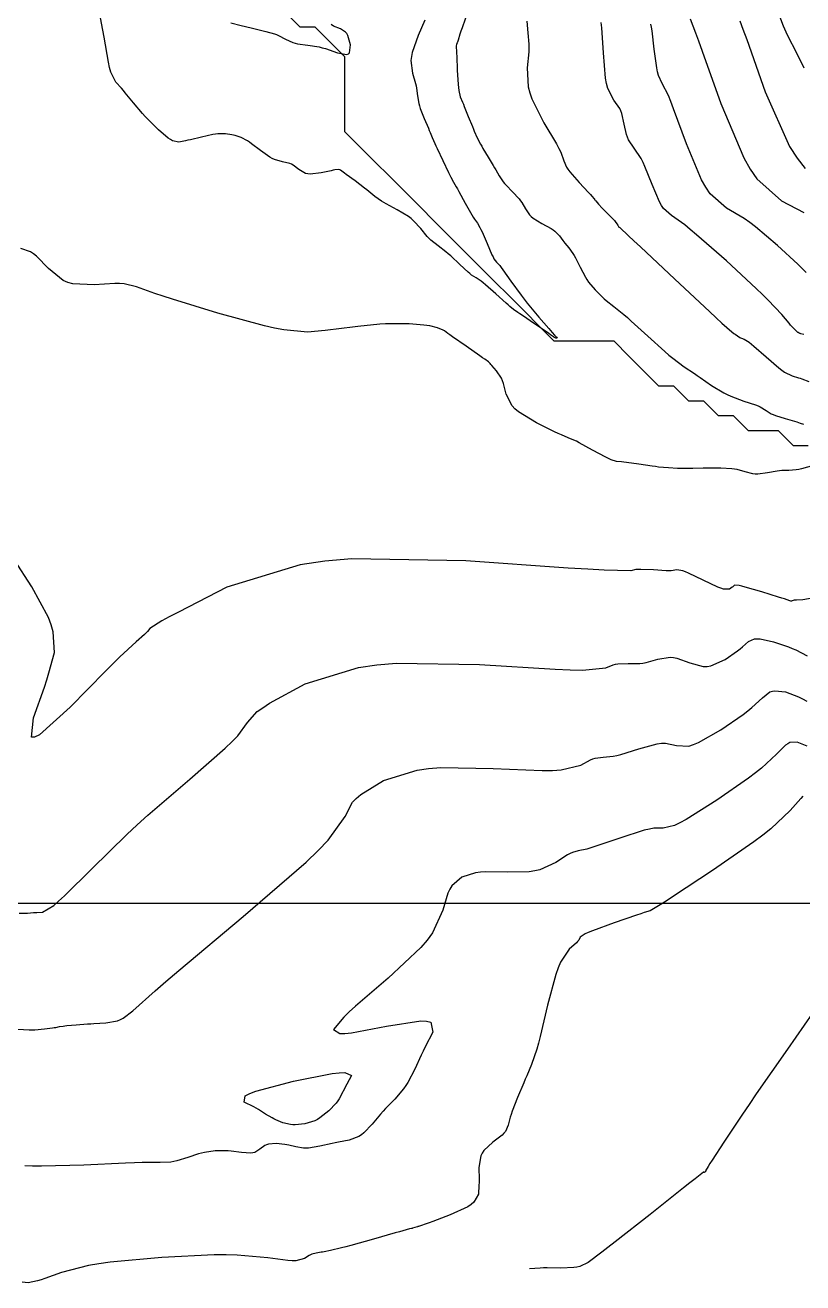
# Model space of a CAD drawing. Header units: metres. Extents: x 837117 to 838479, y 1189012 to 1191015.
# Drawn here: x 837662.7 to 837714.7, y 1189028.5 to 1189112.6 of the extents above; entities that cross this region are included whole.
import ezdxf

# ---------------------------------------------------------------- set-up
doc = ezdxf.new("R2010")
doc.units = ezdxf.units.M
doc.header["$LTSCALE"] = 0.3
for name, color, linetype in [('COTAS 10', 1, 'Continuous'), ('COTAS INT', 252, 'Continuous'), ('DRENAJE', 5, 'Continuous'), ('MARCO IMP', 130, 'Continuous')]:
    doc.layers.add(name, color=color, linetype=linetype)

msp = doc.modelspace()

# ---------------------------------------------------------------- linework, layer by layer
at = {"layer": 'COTAS 10'}
for points in [[(837714.746, 1189091.897), (837714.551, 1189091.953), (837714.503, 1189091.971), (837714.49, 1189091.976), (837714.478, 1189091.98), (837714.436, 1189091.992), (837714.373, 1189092.029), (837714.347, 1189092.048), (837714.318, 1189092.071), (837714.185, 1189092.187), (837713.951, 1189092.435), (837713.858, 1189092.541), (837713.753, 1189092.663), (837713.272, 1189093.239), (837712.362, 1189094.203), (837711.986, 1189094.57), (837711.557, 1189094.98), (837709.562, 1189096.821), (837707.572, 1189098.578), (837707.146, 1189098.934), (837706.775, 1189099.235), (837705.889, 1189099.85), (837705.367, 1189100.32), (837705.225, 1189100.528), (837705.086, 1189100.77), (837704.595, 1189101.926), (837704.119, 1189103.136), (837703.989, 1189103.411), (837703.86, 1189103.661), (837703.4, 1189104.349), (837703.02, 1189104.914), (837702.941, 1189105.087), (837702.874, 1189105.266), (837702.727, 1189105.973), (837702.576, 1189106.675), (837702.507, 1189106.852), (837702.425, 1189107.021), (837702.03, 1189107.568), (837701.636, 1189108.355), (837701.555, 1189108.675), (837701.486, 1189109.04), (837701.34, 1189110.728), (837701.233, 1189112.403), (837701.19, 1189112.76)], [(837662.261, 1189053.226), (837662.819, 1189053.237), (837663.222, 1189053.268), (837663.332, 1189053.275), (837663.441, 1189053.282), (837663.831, 1189053.301), (837664.57, 1189053.754), (837664.899, 1189054.035), (837665.283, 1189054.382), (837667.118, 1189056.196), (837669.454, 1189058.485), (837670.152, 1189059.132), (837670.874, 1189059.784), (837673.666, 1189062.189), (837676.048, 1189064.256), (837676.51, 1189064.696), (837676.886, 1189065.079), (837677.531, 1189065.984), (837678.175, 1189066.701), (837678.55, 1189066.966), (837679.011, 1189067.258), (837681.389, 1189068.553), (837684.964, 1189069.653), (837686.179, 1189069.822), (837687.492, 1189069.934), (837693.049, 1189069.85), (837698.114, 1189069.532), (837699.117, 1189069.495), (837699.947, 1189069.482), (837701.499, 1189069.62), (837701.987, 1189069.839), (837702.145, 1189069.875), (837702.312, 1189069.902), (837703.001, 1189069.912), (837703.764, 1189069.921), (837703.978, 1189069.947), (837704.193, 1189069.983), (837704.982, 1189070.198), (837705.795, 1189070.332), (837706.026, 1189070.318), (837706.259, 1189070.281), (837707.122, 1189069.962), (837708.018, 1189069.714), (837708.272, 1189069.722), (837708.529, 1189069.763), (837709.481, 1189070.189), (837710.309, 1189070.764), (837710.489, 1189070.9), (837710.647, 1189071.026), (837711.038, 1189071.394), (837711.45, 1189071.572), (837711.62, 1189071.578), (837711.815, 1189071.565), (837712.724, 1189071.362), (837713.718, 1189071.022), (837713.967, 1189070.923), (837714.205, 1189070.822), (837714.967, 1189070.438)]]:
    msp.add_lwpolyline(points, dxfattribs=at)
at = {"layer": 'COTAS INT'}
for points in [[(837712.706, 1189114.261), (837713.367, 1189112.536), (837713.532, 1189112.144), (837713.69, 1189111.789), (837714.197, 1189110.816), (837714.736, 1189109.739)], [(837689.397, 1189112.924), (837688.94, 1189111.894), (837688.545, 1189110.76), (837688.492, 1189110.48), (837688.463, 1189110.214), (837688.561, 1189109.374), (837688.772, 1189108.688), (837688.813, 1189108.518), (837688.847, 1189108.358), (837688.911, 1189107.853), (837688.988, 1189107.35), (837689.031, 1189107.19), (837689.083, 1189107.021), (837689.348, 1189106.337), (837689.63, 1189105.691), (837689.693, 1189105.546), (837689.748, 1189105.415), (837689.892, 1189105.067), (837690.061, 1189104.678), (837690.132, 1189104.522), (837690.214, 1189104.345), (837690.596, 1189103.53), (837690.98, 1189102.731), (837691.062, 1189102.564), (837691.134, 1189102.42), (837691.307, 1189102.098), (837691.491, 1189101.779), (837691.57, 1189101.637), (837691.662, 1189101.472), (837692.095, 1189100.685), (837692.532, 1189099.909), (837692.626, 1189099.751), (837692.708, 1189099.617), (837692.908, 1189099.34), (837693.082, 1189099.064), (837693.148, 1189098.931), (837693.221, 1189098.773), (837693.552, 1189097.999), (837693.88, 1189097.237), (837693.953, 1189097.087), (837694.018, 1189096.963), (837694.184, 1189096.736), (837694.402, 1189096.507), (837694.499, 1189096.382), (837694.612, 1189096.231), (837695.153, 1189095.464), (837695.832, 1189094.524), (837696.032, 1189094.264), (837696.237, 1189094.004), (837697.023, 1189093.067), (837697.683, 1189092.312), (837697.809, 1189092.167), (837697.911, 1189092.05), (837698.076, 1189091.858), (837698.096, 1189091.832), (837698.107, 1189091.819), (837698.191, 1189091.729), (837698.238, 1189091.665), (837698.237, 1189091.657), (837698.231, 1189091.652), (837698.161, 1189091.668), (837698.07, 1189091.706), (837698.052, 1189091.714), (837698.036, 1189091.722), (837698.004, 1189091.743), (837697.8, 1189091.887), (837697.676, 1189091.972), (837697.524, 1189092.077), (837696.73, 1189092.617), (837695.917, 1189093.17), (837695.753, 1189093.282), (837695.614, 1189093.376), (837695.331, 1189093.57), (837695.082, 1189093.779), (837694.965, 1189093.883), (837694.827, 1189094.006), (837694.152, 1189094.619), (837693.455, 1189095.234), (837693.302, 1189095.36), (837693.168, 1189095.466), (837692.828, 1189095.686), (837692.523, 1189095.882), (837692.411, 1189095.973), (837692.286, 1189096.079), (837691.731, 1189096.594), (837691.122, 1189097.158), (837690.963, 1189097.296), (837690.807, 1189097.426), (837690.277, 1189097.827), (837689.794, 1189098.216), (837689.668, 1189098.338), (837689.545, 1189098.466), (837689.128, 1189098.981), (837688.645, 1189099.512), (837688.481, 1189099.65), (837688.304, 1189099.784), (837687.553, 1189100.236), (837686.814, 1189100.633), (837686.644, 1189100.733), (837686.49, 1189100.828), (837686.057, 1189101.136), (837685.65, 1189101.464), (837685.511, 1189101.572), (837685.36, 1189101.688), (837684.723, 1189102.169), (837684.142, 1189102.601), (837684.027, 1189102.685), (837683.933, 1189102.755), (837683.76, 1189102.882), (837683.71, 1189102.907), (837683.694, 1189102.912), (837683.676, 1189102.917), (837683.605, 1189102.93), (837683.38, 1189102.901), (837683.266, 1189102.88), (837683.131, 1189102.853), (837682.454, 1189102.707), (837681.726, 1189102.629), (837681.558, 1189102.645), (837681.404, 1189102.677), (837680.969, 1189102.927), (837680.595, 1189103.224), (837680.479, 1189103.286), (837680.358, 1189103.338), (837679.879, 1189103.451), (837679.34, 1189103.598), (837679.181, 1189103.671), (837679.019, 1189103.759), (837678.4, 1189104.195), (837677.809, 1189104.651), (837677.664, 1189104.751), (837677.527, 1189104.84), (837677.1, 1189105.069), (837676.714, 1189105.202), (837676.603, 1189105.231), (837676.49, 1189105.257), (837676.067, 1189105.321), (837675.554, 1189105.313), (837675.384, 1189105.293), (837675.203, 1189105.266), (837674.448, 1189105.103), (837673.711, 1189104.923), (837673.54, 1189104.884), (837673.384, 1189104.85), (837672.94, 1189104.767), (837672.518, 1189104.86), (837672.375, 1189104.937), (837672.222, 1189105.036), (837671.574, 1189105.576), (837670.879, 1189106.272), (837670.695, 1189106.469), (837670.516, 1189106.667), (837669.9, 1189107.397), (837669.36, 1189108.06), (837669.228, 1189108.216), (837669.103, 1189108.36), (837668.718, 1189108.779), (837668.396, 1189109.448), (837668.311, 1189109.748), (837668.229, 1189110.099), (837667.946, 1189111.782), (837667.614, 1189113.533)], [(837692.289, 1189113.569), (837691.885, 1189112.406), (837691.804, 1189112.172), (837691.738, 1189111.976), (837691.612, 1189111.585), (837691.575, 1189111.454), (837691.565, 1189111.421), (837691.554, 1189111.389), (837691.514, 1189111.288), (837691.485, 1189111.204), (837691.481, 1189111.184), (837691.479, 1189111.164), (837691.486, 1189111.102), (837691.509, 1189110.835), (837691.518, 1189110.686), (837691.526, 1189110.505), (837691.563, 1189109.579), (837691.62, 1189108.613), (837691.641, 1189108.406), (837691.664, 1189108.224), (837691.766, 1189107.787), (837691.919, 1189107.425), (837691.974, 1189107.291), (837692.034, 1189107.142), (837692.297, 1189106.482), (837692.572, 1189105.801), (837692.639, 1189105.639), (837692.703, 1189105.489), (837692.903, 1189105.042), (837693.121, 1189104.621), (837693.196, 1189104.486), (837693.277, 1189104.344), (837693.622, 1189103.768), (837693.972, 1189103.193), (837694.056, 1189103.052), (837694.134, 1189102.918), (837694.372, 1189102.5), (837694.631, 1189102.112), (837694.723, 1189101.998), (837694.824, 1189101.881), (837695.264, 1189101.432), (837695.698, 1189100.972), (837695.796, 1189100.848), (837695.883, 1189100.726), (837696.118, 1189100.297), (837696.393, 1189099.893), (837696.505, 1189099.787), (837696.634, 1189099.683), (837697.23, 1189099.329), (837697.834, 1189098.995), (837697.967, 1189098.905), (837698.087, 1189098.815), (837698.395, 1189098.498), (837698.62, 1189098.187), (837698.686, 1189098.101), (837698.754, 1189098.015), (837699.014, 1189097.704), (837699.297, 1189097.316), (837699.379, 1189097.181), (837699.462, 1189097.034), (837699.779, 1189096.404), (837700.131, 1189095.74), (837700.237, 1189095.571), (837700.347, 1189095.41), (837700.776, 1189094.885), (837701.245, 1189094.423), (837701.38, 1189094.301), (837701.518, 1189094.183), (837702.035, 1189093.777), (837702.708, 1189093.236), (837702.944, 1189093.032), (837703.202, 1189092.805), (837704.312, 1189091.786), (837705.445, 1189090.762), (837705.717, 1189090.53), (837705.972, 1189090.321), (837706.742, 1189089.755), (837707.421, 1189089.308), (837707.618, 1189089.175), (837707.819, 1189089.037), (837708.578, 1189088.505), (837709.386, 1189088.004), (837709.618, 1189087.886), (837709.853, 1189087.777), (837710.734, 1189087.461), (837711.511, 1189087.209), (837711.681, 1189087.141), (837711.832, 1189087.073), (837712.213, 1189086.837), (837712.564, 1189086.612), (837712.695, 1189086.552), (837712.841, 1189086.493), (837713.492, 1189086.291), (837714.271, 1189086.061), (837714.498, 1189085.985), (837714.731, 1189085.904)], [(837676.413, 1189112.733), (837677.1, 1189112.558), (837677.773, 1189112.39), (837677.954, 1189112.346), (837678.132, 1189112.304), (837678.757, 1189112.162), (837679.329, 1189112.002), (837679.474, 1189111.949), (837679.614, 1189111.891), (837680.071, 1189111.65), (837680.556, 1189111.424), (837680.713, 1189111.376), (837680.879, 1189111.334), (837681.562, 1189111.234), (837682.321, 1189111.123), (837682.535, 1189111.073), (837682.751, 1189111.015), (837683.547, 1189110.74), (837684.172, 1189110.622), (837684.28, 1189110.664), (837684.361, 1189110.738), (837684.416, 1189111.276), (837684.236, 1189111.894), (837684.169, 1189112.018), (837684.093, 1189112.122), (837683.755, 1189112.33), (837683.283, 1189112.521), (837683.123, 1189112.614)], [(837696.226, 1189112.851), (837696.276, 1189112.074), (837696.355, 1189111.315), (837696.355, 1189111.069), (837696.346, 1189110.807), (837696.236, 1189109.728), (837696.304, 1189108.448), (837696.406, 1189108.058), (837696.545, 1189107.652), (837697.352, 1189106.06), (837698.194, 1189104.639), (837698.355, 1189104.342), (837698.486, 1189104.086), (837698.699, 1189103.506), (837698.861, 1189103.096), (837698.959, 1189102.947), (837699.081, 1189102.783), (837699.715, 1189102.06), (837700.346, 1189101.392), (837700.467, 1189101.262), (837700.565, 1189101.157), (837700.72, 1189100.975), (837700.765, 1189100.906), (837700.792, 1189100.871), (837700.826, 1189100.83), (837701.002, 1189100.624), (837701.245, 1189100.359), (837701.322, 1189100.28), (837701.402, 1189100.198), (837701.725, 1189099.883), (837702.017, 1189099.593), (837702.077, 1189099.527), (837702.129, 1189099.468), (837702.242, 1189099.306), (837702.292, 1189099.204), (837702.304, 1189099.182), (837702.315, 1189099.162), (837702.348, 1189099.115), (837702.376, 1189099.087), (837702.385, 1189099.079), (837702.393, 1189099.072), (837702.425, 1189099.047), (837703.009, 1189098.505), (837703.366, 1189098.171), (837703.808, 1189097.758), (837706.108, 1189095.602), (837708.429, 1189093.434), (837708.883, 1189093.013), (837709.256, 1189092.67), (837709.923, 1189092.076), (837710.063, 1189091.984), (837710.104, 1189091.957), (837710.145, 1189091.928), (837710.302, 1189091.818), (837710.468, 1189091.715), (837710.516, 1189091.691), (837710.565, 1189091.668), (837710.747, 1189091.603), (837711.087, 1189091.387), (837711.235, 1189091.269), (837711.407, 1189091.127), (837712.223, 1189090.404), (837713.08, 1189089.672), (837713.277, 1189089.523), (837713.457, 1189089.398), (837713.964, 1189089.142), (837714.375, 1189089.02), (837714.494, 1189088.981), (837714.617, 1189088.938), (837715.081, 1189088.76)], [(837714.902, 1189096.06), (837714.638, 1189096.321), (837714.34, 1189096.608), (837712.984, 1189097.863), (837711.501, 1189099.112), (837711.123, 1189099.395), (837710.76, 1189099.65), (837709.566, 1189100.342), (837708.486, 1189101.314), (837708.194, 1189101.744), (837707.905, 1189102.245), (837706.889, 1189104.639), (837706.034, 1189106.993), (837705.847, 1189107.469), (837705.682, 1189107.869), (837705.266, 1189108.681), (837705.016, 1189109.223), (837704.957, 1189109.454), (837704.901, 1189109.72), (837704.733, 1189110.971), (837704.588, 1189112.193), (837704.546, 1189112.441), (837704.504, 1189112.65)], [(837707.132, 1189113.012), (837707.505, 1189112.078), (837707.706, 1189111.527), (837707.949, 1189110.85), (837709.183, 1189107.351), (837710.724, 1189103.721), (837711.162, 1189102.961), (837711.605, 1189102.308), (837713.244, 1189100.834), (837714.745, 1189100.065)], [(837710.465, 1189112.872), (837710.672, 1189112.308), (837710.92, 1189111.622), (837712.152, 1189108.131), (837713.794, 1189104.481), (837714.3, 1189103.695), (837714.828, 1189103.006)], [(837715.382, 1189083.149), (837714.59, 1189082.929), (837714.404, 1189082.889), (837714.232, 1189082.859), (837713.732, 1189082.825), (837713.268, 1189082.817), (837713.119, 1189082.802), (837712.962, 1189082.782), (837712.319, 1189082.665), (837711.662, 1189082.581), (837711.495, 1189082.582), (837711.336, 1189082.594), (837710.816, 1189082.721), (837710.277, 1189082.879), (837710.106, 1189082.909), (837709.925, 1189082.933), (837709.192, 1189082.972), (837708.419, 1189082.969), (837708.213, 1189082.967), (837708.011, 1189082.965), (837707.31, 1189082.952), (837706.649, 1189082.947), (837706.472, 1189082.95), (837706.298, 1189082.954), (837705.693, 1189082.985), (837705.029, 1189083.049), (837704.819, 1189083.075), (837704.597, 1189083.104), (837703.699, 1189083.237), (837702.878, 1189083.361), (837702.705, 1189083.384), (837702.555, 1189083.403), (837702.209, 1189083.428), (837701.846, 1189083.54), (837701.685, 1189083.613), (837701.499, 1189083.703), (837700.61, 1189084.18), (837699.717, 1189084.669), (837699.529, 1189084.767), (837699.366, 1189084.849), (837698.988, 1189085.011), (837698.533, 1189085.197), (837698.321, 1189085.295), (837698.072, 1189085.412), (837696.859, 1189086.001), (837695.663, 1189086.732), (837695.423, 1189086.94), (837695.224, 1189087.149), (837694.835, 1189087.922), (837694.657, 1189088.639), (837694.591, 1189088.814), (837694.517, 1189088.978), (837694.186, 1189089.482), (837693.873, 1189089.838), (837693.811, 1189089.908), (837693.758, 1189089.966), (837693.653, 1189090.072), (837693.401, 1189090.248), (837693.256, 1189090.35), (837693.078, 1189090.475), (837692.162, 1189091.118), (837691.25, 1189091.759), (837691.075, 1189091.882), (837690.933, 1189091.982), (837690.699, 1189092.149), (837690.618, 1189092.19), (837690.572, 1189092.21), (837690.516, 1189092.234), (837690.232, 1189092.354), (837689.728, 1189092.483), (837689.535, 1189092.513), (837689.317, 1189092.541), (837688.337, 1189092.62), (837687.123, 1189092.63), (837686.757, 1189092.615), (837686.38, 1189092.591), (837684.912, 1189092.44), (837683.453, 1189092.259), (837683.08, 1189092.218), (837682.722, 1189092.179), (837681.541, 1189092.071), (837679.958, 1189092.214), (837679.346, 1189092.334), (837678.659, 1189092.489), (837675.549, 1189093.34), (837672.524, 1189094.263), (837671.89, 1189094.464), (837671.345, 1189094.642), (837670.11, 1189095.085), (837669.275, 1189095.283), (837668.982, 1189095.306), (837668.661, 1189095.314), (837667.279, 1189095.23), (837665.861, 1189095.291), (837665.518, 1189095.39), (837665.197, 1189095.526), (837664.215, 1189096.316), (837663.423, 1189097.146), (837663.22, 1189097.307), (837663.025, 1189097.439), (837662.383, 1189097.664)], [(837715.296, 1189074.284), (837714.669, 1189074.18), (837714.243, 1189074.16), (837714.159, 1189074.152), (837714.089, 1189074.143), (837713.957, 1189074.103), (837713.911, 1189074.076), (837713.894, 1189074.075), (837713.877, 1189074.077), (837713.799, 1189074.108), (837713.46, 1189074.23), (837713.277, 1189074.29), (837713.055, 1189074.36), (837711.932, 1189074.707), (837710.816, 1189075.031), (837710.598, 1189075.088), (837710.42, 1189075.129), (837710.106, 1189075.157), (837710.019, 1189075.076), (837709.984, 1189075.048), (837709.944, 1189075.018), (837709.76, 1189074.89), (837709.361, 1189074.895), (837709.186, 1189074.949), (837708.982, 1189075.025), (837708.01, 1189075.489), (837707.037, 1189075.966), (837706.833, 1189076.05), (837706.656, 1189076.113), (837706.251, 1189076.17), (837705.875, 1189076.123), (837705.717, 1189076.12), (837705.534, 1189076.122), (837704.679, 1189076.168), (837703.833, 1189076.207), (837703.658, 1189076.204), (837703.507, 1189076.196), (837703.174, 1189076.12), (837701.378, 1189076.154), (837700.305, 1189076.215), (837698.982, 1189076.299), (837692.125, 1189076.789), (837684.513, 1189076.904), (837682.714, 1189076.751), (837681.05, 1189076.519), (837676.154, 1189075.012), (837672.916, 1189073.357), (837672.297, 1189073.031), (837671.797, 1189072.761), (837670.994, 1189072.265), (837670.843, 1189072.053), (837670.755, 1189071.963), (837670.647, 1189071.861), (837670.091, 1189071.377), (837668.996, 1189070.36), (837668.548, 1189069.921), (837668.038, 1189069.413), (837665.675, 1189067.008), (837663.613, 1189065.162), (837663.292, 1189065.006), (837663.08, 1189065.004), (837663.219, 1189066.279), (837663.949, 1189068.338), (837664.111, 1189068.831), (837664.254, 1189069.289), (837664.624, 1189070.665), (837664.545, 1189072.039), (837664.405, 1189072.497), (837664.214, 1189072.989), (837663.101, 1189075.043), (837661.928, 1189076.877)], [(837662.174, 1189045.472), (837662.921, 1189045.438), (837663.117, 1189045.438), (837663.309, 1189045.443), (837663.965, 1189045.497), (837664.497, 1189045.57), (837664.611, 1189045.587), (837664.711, 1189045.603), (837664.95, 1189045.649), (837665.211, 1189045.691), (837665.325, 1189045.705), (837665.457, 1189045.719), (837666.08, 1189045.776), (837666.835, 1189045.833), (837667.049, 1189045.847), (837667.265, 1189045.86), (837668.064, 1189045.899), (837668.834, 1189046.044), (837669.031, 1189046.124), (837669.222, 1189046.222), (837669.857, 1189046.717), (837671.349, 1189048.051), (837672.08, 1189048.676), (837672.95, 1189049.413), (837677.242, 1189053), (837681.448, 1189056.651), (837682.264, 1189057.429), (837682.928, 1189058.105), (837684.067, 1189059.704), (837684.552, 1189060.641), (837684.804, 1189060.9), (837685.106, 1189061.159), (837686.624, 1189062.093), (837688.877, 1189062.787), (837689.643, 1189062.894), (837690.471, 1189062.964), (837693.974, 1189062.911), (837697.247, 1189062.765), (837697.93, 1189062.776), (837698.515, 1189062.81), (837699.824, 1189063.12), (837700.466, 1189063.481), (837700.632, 1189063.546), (837700.792, 1189063.597), (837701.324, 1189063.656), (837701.993, 1189063.721), (837702.239, 1189063.775), (837702.511, 1189063.844), (837703.713, 1189064.225), (837704.935, 1189064.551), (837705.22, 1189064.586), (837705.481, 1189064.597), (837706.233, 1189064.436), (837707.054, 1189064.403), (837707.359, 1189064.496), (837707.697, 1189064.632), (837709.201, 1189065.488), (837710.674, 1189066.511), (837710.994, 1189066.752), (837711.275, 1189066.975), (837711.971, 1189067.63), (837712.479, 1189068.015), (837712.642, 1189068.068), (837712.814, 1189068.099), (837713.515, 1189068.017), (837714.381, 1189067.684), (837714.658, 1189067.556), (837714.95, 1189067.413)], [(837714.974, 1189064.386), (837714.307, 1189064.671), (837713.813, 1189064.633), (837713.664, 1189064.559), (837713.509, 1189064.458), (837712.904, 1189063.866), (837711.903, 1189062.925), (837711.499, 1189062.604), (837711.039, 1189062.257), (837708.921, 1189060.786), (837706.866, 1189059.5), (837706.445, 1189059.269), (837706.09, 1189059.093), (837705.345, 1189058.909), (837704.703, 1189058.912), (837704.413, 1189058.854), (837704.074, 1189058.77), (837702.443, 1189058.252), (837700.829, 1189057.705), (837700.5, 1189057.602), (837700.222, 1189057.52), (837699.647, 1189057.4), (837699.271, 1189057.292), (837699.119, 1189057.217), (837698.946, 1189057.123), (837698.149, 1189056.62), (837697.084, 1189056.138), (837696.742, 1189056.057), (837696.379, 1189055.998), (837694.898, 1189055.972), (837693.45, 1189055.994), (837693.108, 1189055.965), (837692.791, 1189055.921), (837691.859, 1189055.634), (837691.201, 1189055.06), (837691.057, 1189054.835), (837690.929, 1189054.581), (837690.604, 1189053.424), (837689.91, 1189051.911), (837689.549, 1189051.433), (837689.115, 1189050.929), (837686.94, 1189048.894), (837684.767, 1189047.028), (837684.335, 1189046.629), (837683.976, 1189046.282), (837683.293, 1189045.456), (837683.711, 1189045.194), (837684.046, 1189045.202), (837684.478, 1189045.245), (837686.83, 1189045.693), (837689.117, 1189046.041), (837689.507, 1189046.021), (837689.791, 1189045.951), (837689.939, 1189045.279), (837689.423, 1189044.291), (837689.289, 1189044.022), (837689.158, 1189043.754), (837688.718, 1189042.804), (837688.26, 1189041.928), (837688.118, 1189041.708), (837687.969, 1189041.497), (837687.378, 1189040.813), (837686.762, 1189040.177), (837686.598, 1189039.996), (837686.438, 1189039.812), (837685.88, 1189039.131), (837685.313, 1189038.544), (837685.147, 1189038.421), (837684.976, 1189038.314), (837684.322, 1189038.067), (837683.61, 1189037.921), (837683.402, 1189037.877), (837683.189, 1189037.832), (837682.38, 1189037.657), (837681.621, 1189037.538), (837681.439, 1189037.528), (837681.271, 1189037.528), (837680.765, 1189037.611), (837680.307, 1189037.736), (837680.168, 1189037.762), (837680.024, 1189037.784), (837679.46, 1189037.835), (837678.928, 1189037.795), (837678.804, 1189037.761), (837678.691, 1189037.716), (837678.367, 1189037.47), (837678.022, 1189037.244), (837677.896, 1189037.213), (837677.756, 1189037.194), (837677.14, 1189037.239), (837676.44, 1189037.335), (837676.247, 1189037.35), (837676.054, 1189037.358), (837675.361, 1189037.345), (837674.661, 1189037.249), (837674.464, 1189037.205), (837674.265, 1189037.153), (837673.532, 1189036.906), (837672.8, 1189036.675), (837672.6, 1189036.635), (837672.402, 1189036.604), (837671.698, 1189036.578), (837670.491, 1189036.575), (837669.976, 1189036.559), (837669.382, 1189036.536), (837666.582, 1189036.399), (837663.764, 1189036.315), (837663.159, 1189036.326), (837662.629, 1189036.352)], [(837714.686, 1189061.049), (837714.539, 1189060.901), (837713.837, 1189060.102), (837712.531, 1189058.875), (837712.004, 1189058.457), (837711.404, 1189058.004), (837708.642, 1189056.085), (837706.034, 1189054.368), (837705.532, 1189054.042), (837705.126, 1189053.782), (837704.457, 1189053.382), (837704.062, 1189053.276), (837703.83, 1189053.2), (837703.544, 1189053.105), (837702.066, 1189052.593), (837700.604, 1189052.053), (837700.327, 1189051.94), (837700.107, 1189051.842), (837699.775, 1189051.62), (837699.684, 1189051.425), (837699.615, 1189051.345), (837699.528, 1189051.254), (837699.054, 1189050.828), (837698.469, 1189049.95), (837698.31, 1189049.573), (837698.154, 1189049.138), (837697.602, 1189047.083), (837697.109, 1189044.994), (837696.989, 1189044.538), (837696.877, 1189044.134), (837696.532, 1189043.116), (837696.208, 1189042.369), (837696.109, 1189042.136), (837696.006, 1189041.892), (837695.599, 1189040.916), (837695.239, 1189039.993), (837695.165, 1189039.783), (837695.103, 1189039.592), (837694.972, 1189039.067), (837694.779, 1189038.652), (837694.678, 1189038.531), (837694.556, 1189038.408), (837693.944, 1189037.94), (837693.347, 1189037.383), (837693.235, 1189037.204), (837693.146, 1189037.013), (837693.015, 1189036.233), (837693.022, 1189035.442), (837693.02, 1189035.245), (837693.016, 1189035.057), (837692.984, 1189034.458), (837692.669, 1189033.918), (837692.485, 1189033.767), (837692.26, 1189033.617), (837691.097, 1189033.07), (837689.919, 1189032.624), (837689.684, 1189032.536), (837689.488, 1189032.464), (837689.107, 1189032.333), (837688.974, 1189032.299), (837688.935, 1189032.288), (837688.894, 1189032.276), (837688.735, 1189032.227), (837688.578, 1189032.179), (837688.538, 1189032.168), (837688.5, 1189032.158), (837688.373, 1189032.13), (837687.932, 1189032.012), (837687.694, 1189031.947), (837687.407, 1189031.866), (837685.955, 1189031.456), (837684.436, 1189031.032), (837684.106, 1189030.943), (837683.815, 1189030.866), (837683.095, 1189030.691), (837682.666, 1189030.607), (837682.559, 1189030.587), (837682.457, 1189030.57), (837682.134, 1189030.52), (837681.836, 1189030.439), (837681.75, 1189030.402), (837681.663, 1189030.359), (837681.339, 1189030.148), (837680.762, 1189030.003), (837680.516, 1189030.001), (837680.232, 1189030.016), (837678.894, 1189030.205), (837676.843, 1189030.388), (837676.109, 1189030.4), (837675.304, 1189030.393), (837671.797, 1189030.228), (837668.35, 1189029.905), (837667.583, 1189029.8), (837666.897, 1189029.687), (837665.096, 1189029.225), (837663.981, 1189028.809), (837663.728, 1189028.727), (837663.498, 1189028.658), (837662.869, 1189028.528), (837662.456, 1189028.577)], [(837715.878, 1189047.358), (837713.646, 1189044.155), (837711.564, 1189041.155), (837711.082, 1189040.453), (837710.641, 1189039.806), (837709.39, 1189037.937), (837708.605, 1189036.727), (837708.458, 1189036.495), (837708.341, 1189036.309), (837708.175, 1189036.014), (837708.192, 1189036.006), (837708.191, 1189036.001), (837708.188, 1189035.995), (837708.157, 1189035.963), (837708.118, 1189035.932), (837708.11, 1189035.926), (837708.103, 1189035.921), (837708.088, 1189035.914), (837708.08, 1189035.913), (837708.048, 1189035.913), (837708.047, 1189035.914), (837708.045, 1189035.914), (837708.04, 1189035.915), (837708.034, 1189035.916), (837708.03, 1189035.916), (837708.023, 1189035.915), (837707.472, 1189035.483), (837707.127, 1189035.211), (837706.698, 1189034.874), (837704.456, 1189033.105), (837702.125, 1189031.273), (837701.642, 1189030.896), (837701.228, 1189030.574), (837700.317, 1189029.882), (837699.76, 1189029.627), (837699.57, 1189029.582), (837699.363, 1189029.547), (837698.486, 1189029.514), (837697.569, 1189029.529), (837697.337, 1189029.525), (837697.114, 1189029.518), (837696.389, 1189029.462)], [(837684.167, 1189041.803), (837683.667, 1189040.815), (837683.569, 1189040.682), (837683.459, 1189040.545), (837682.969, 1189040.018), (837682.381, 1189039.55), (837682.21, 1189039.45), (837682.036, 1189039.363), (837681.375, 1189039.157), (837680.732, 1189039.093), (837680.568, 1189039.096), (837680.411, 1189039.108), (837679.895, 1189039.224), (837679.43, 1189039.42), (837679.305, 1189039.482), (837679.181, 1189039.547), (837678.747, 1189039.81), (837678.269, 1189040.107), (837678.118, 1189040.193), (837677.958, 1189040.281), (837677.31, 1189040.612), (837677.387, 1189041.034), (837677.684, 1189041.179), (837678.101, 1189041.335), (837680.601, 1189042.002), (837683.191, 1189042.513), (837683.664, 1189042.572), (837684.032, 1189042.595), (837684.478, 1189042.379), (837684.167, 1189041.803)]]:
    msp.add_lwpolyline(points, dxfattribs=at)
at = {"layer": 'DRENAJE'}
msp.add_polyline3d([(837715.043, 1189084.461, 0), (837714.043, 1189084.461, 0), (837713.043, 1189085.461, 0), (837712.044, 1189085.461, 0), (837711.044, 1189085.461, 0), (837710.045, 1189086.461, 0), (837709.045, 1189086.461, 0), (837708.045, 1189087.46, 0), (837707.046, 1189087.46, 0), (837706.046, 1189088.46, 0), (837705.046, 1189088.46, 0), (837704.047, 1189089.46, 0), (837703.047, 1189090.459, 0), (837702.047, 1189091.459, 0), (837701.048, 1189091.459, 0), (837700.048, 1189091.459, 0), (837699.048, 1189091.459, 0), (837698.049, 1189091.459, 0), (837697.049, 1189092.459, 0), (837696.049, 1189093.458, 0), (837695.05, 1189094.458, 0), (837694.05, 1189095.457, 0), (837693.05, 1189096.457, 0), (837692.051, 1189097.457, 0), (837691.051, 1189098.456, 0), (837690.051, 1189099.456, 0), (837689.052, 1189100.456, 0), (837688.052, 1189101.455, 0), (837687.052, 1189102.455, 0), (837686.053, 1189103.455, 0), (837685.053, 1189104.454, 0), (837684.053, 1189105.454, 0), (837684.053, 1189106.454, 0), (837684.053, 1189107.453, 0), (837684.053, 1189108.453, 0), (837684.053, 1189109.453, 0), (837684.053, 1189110.452, 0), (837683.054, 1189111.452, 0), (837682.054, 1189112.452, 0), (837681.054, 1189112.452, 0), (837680.055, 1189113.451, 0)], dxfattribs=at)
at = {"layer": 'MARCO IMP'}
msp.add_lwpolyline([(837116.514, 1189053.872), (837116.514, 1191013.872), (838476.514, 1191013.872), (838476.514, 1189053.872), (837116.514, 1189053.872)], dxfattribs=at)

doc.saveas('drawing.dxf')
